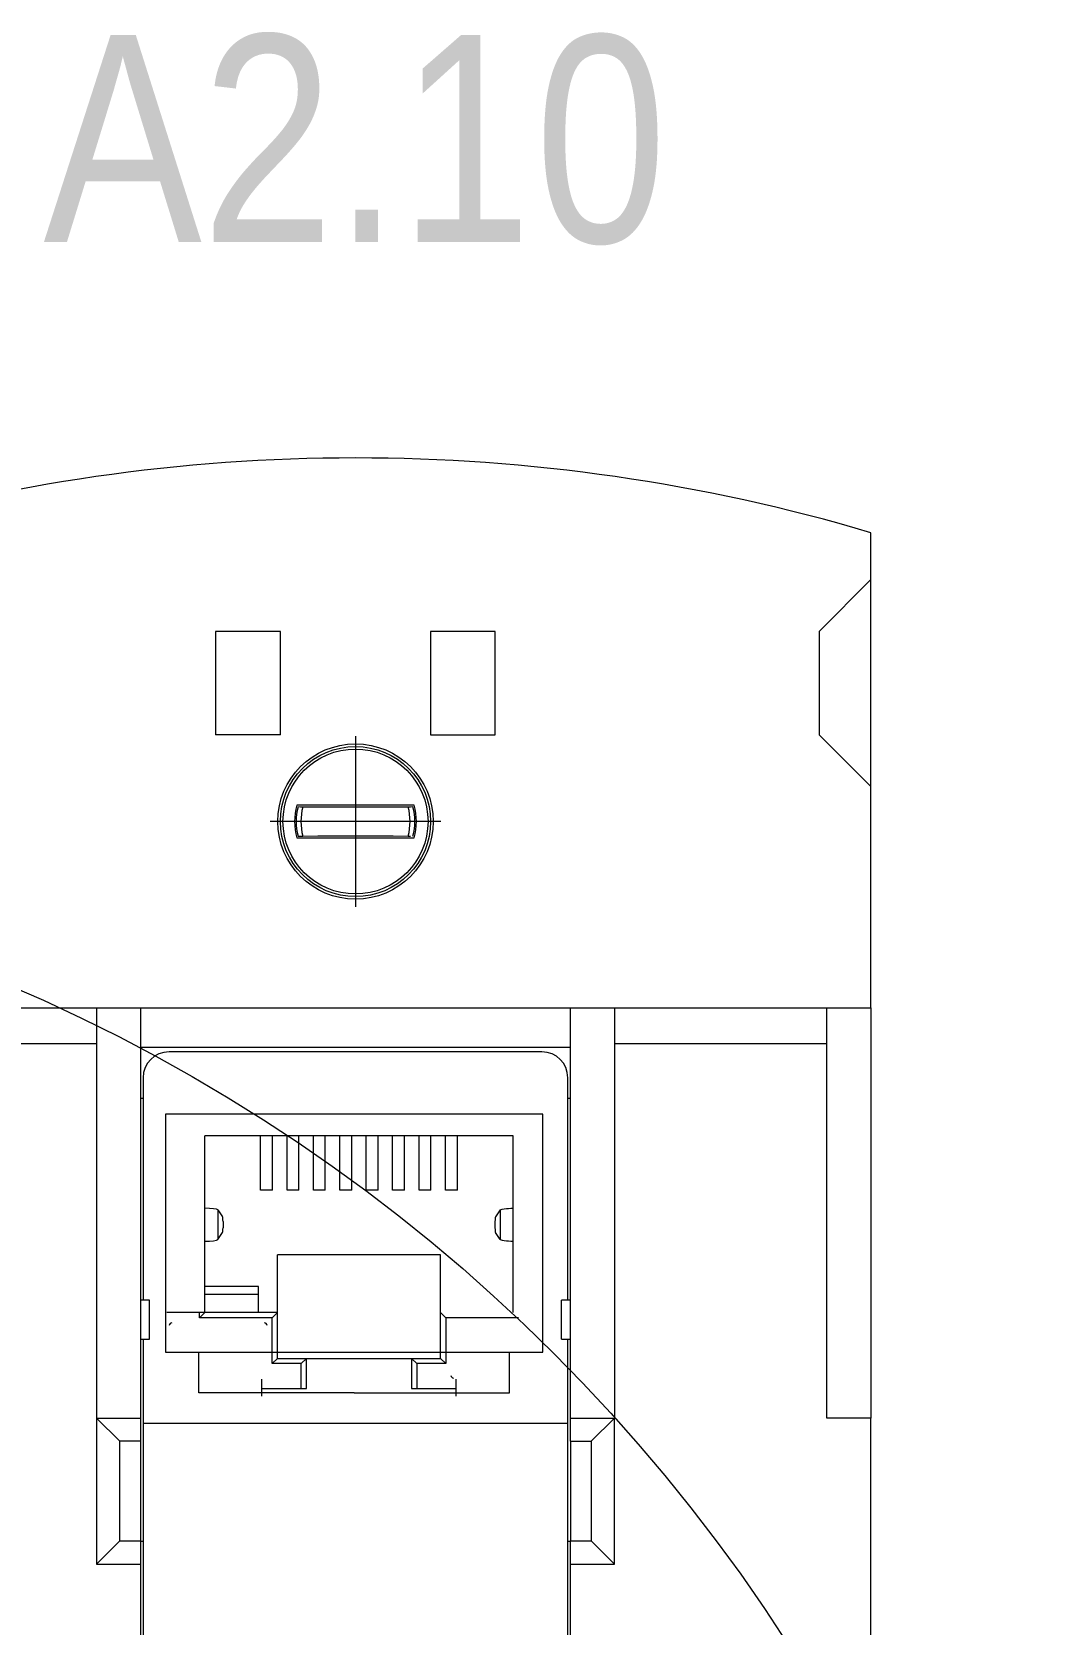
# Model space of a CAD drawing. Header units: millimetres. Extents: x -6000 to 26000, y -6000 to 26000.
# Drawn here: x 148.75 to 154.26, y -4537.93 to -4529.37 of the extents above; entities that cross this region are included whole.
import ezdxf

# ---------------------------------------------------------------- set-up
doc = ezdxf.new("R2010")
doc.units = ezdxf.units.MM
doc.header["$MEASUREMENT"] = 0
doc.linetypes.add('DOT_CENTER', pattern=[14, 12, -1, 0, -1])
for name, color, linetype, lineweight in [('Чертеж и Рисунок_Ном._пера__1', 7, 'Continuous', 15), ('Чертеж и Рисунок_Ном._пера__2', 8, 'Continuous', 15), ('Чертеж и Рисунок_Ном._пера__7', 7, 'Continuous', 15)]:
    doc.layers.add(name, color=color, linetype=linetype, lineweight=lineweight)
doc.styles.add('СГЕНЕРИР_СТИЛЬ_1', font='')
doc.styles.get('СГЕНЕРИР_СТИЛЬ_1').set_extended_font_data('Arial Narrow')

msp = doc.modelspace()

# ---------------------------------------------------------------- linework, layer by layer
at = {"layer": 'Чертеж и Рисунок_Ном._пера__2', "color": 8, "linetype": 'DOT_CENTER', "lineweight": 15}
for p, q in [((150.4849, -4533.1561), (150.4849, -4534.0742)), ((150.9439, -4533.6151), (150.0258, -4533.6151))]:
    msp.add_line(p, q, dxfattribs=at)
at = {"layer": 'Чертеж и Рисунок_Ном._пера__2', "color": 8, "linetype": 'Continuous', "lineweight": 15}
msp.add_circle((150.4849, -4533.6151), 0.3895, dxfattribs=at)
for radius, start, end in [(0.3187, 165.60451, 194.39549), (0.2933, 164.6084, 195.3916), (0.2933, 344.6084, 15.3916), (0.3187, 345.60451, 14.39549)]:
    msp.add_arc((150.4849, -4533.6151), radius, start, end, dxfattribs=at)
at = {"layer": 'Чертеж и Рисунок_Ном._пера__7', "color": 7, "linetype": 'Continuous', "lineweight": 15}
for p, q in [((153.253, -4532.3146), (153.253, -4532.0625)), ((152.9748, -4532.5928), (153.253, -4532.3146)), ((153.253, -4533.4274), (153.253, -4532.3146)), ((149.7337, -4532.5928), (149.7337, -4533.1492)), ((150.0815, -4532.5928), (149.7337, -4532.5928)), ((150.0815, -4533.1492), (150.0815, -4532.5928)), ((150.8882, -4532.5928), (150.8882, -4533.1492)), ((151.236, -4532.5928), (150.8882, -4532.5928)), ((151.236, -4533.1492), (151.236, -4532.5928)), ((152.9748, -4532.5928), (152.9748, -4533.1492)), ((150.0815, -4533.1492), (149.7337, -4533.1492)), ((150.8882, -4533.1492), (151.236, -4533.1492)), ((152.9748, -4533.1492), (153.253, -4533.4274)), ((153.253, -4534.6167), (153.253, -4533.4274)), ((150.7998, -4533.5277), (150.1699, -4533.5277)), ((150.1699, -4533.7026), (150.7998, -4533.7026)), ((147.9532, -4534.6167), (149.0939, -4534.6167)), ((149.0939, -4534.6167), (149.3303, -4534.6167)), ((149.0939, -4534.6167), (149.0939, -4534.8096)), ((149.3303, -4534.6167), (151.6394, -4534.6167)), ((149.3303, -4534.6167), (149.3303, -4534.8284)), ((151.6394, -4534.6167), (151.8759, -4534.6167)), ((151.6394, -4534.8284), (151.6394, -4534.6167)), ((151.8759, -4534.6167), (153.0165, -4534.6167)), ((151.8759, -4534.6167), (151.8759, -4534.8096)), ((153.0165, -4534.8096), (153.0165, -4534.6167)), ((153.0165, -4534.6167), (153.253, -4534.6167)), ((153.253, -4534.6167), (153.253, -4536.8214)), ((149.0939, -4534.8096), (147.9532, -4534.8096)), ((149.0939, -4534.8096), (149.0939, -4536.8214)), ((149.3303, -4534.8284), (151.6394, -4534.8284)), ((149.3303, -4534.8284), (149.3303, -4535.1035)), ((151.6394, -4535.1035), (151.6394, -4534.8284)), ((151.8759, -4534.8096), (151.8759, -4536.8214)), ((153.0165, -4534.8096), (151.8759, -4534.8096)), ((153.0165, -4536.8214), (153.0165, -4534.8096)), ((151.4864, -4534.8531), (149.4833, -4534.8531)), ((149.3442, -4534.9922), (149.3442, -4536.1885)), ((151.6255, -4536.1885), (151.6255, -4534.9922)), ((149.3303, -4535.1035), (149.3303, -4536.1885)), ((149.3442, -4535.1035), (149.3303, -4535.1035)), ((151.6394, -4535.1035), (151.6255, -4535.1035)), ((151.6394, -4536.1885), (151.6394, -4535.1035)), ((149.6753, -4536.2543), (149.6753, -4535.3042)), ((151.332, -4535.3042), (149.6753, -4535.3042)), ((149.9751, -4535.5963), (149.9751, -4535.3042)), ((150.0391, -4535.5963), (150.0391, -4535.3042)), ((150.117, -4535.5963), (150.117, -4535.3042)), ((150.181, -4535.5963), (150.181, -4535.3042)), ((150.2589, -4535.5963), (150.2589, -4535.3042)), ((150.3228, -4535.5963), (150.3228, -4535.3042)), ((150.4007, -4535.5963), (150.4007, -4535.3042)), ((150.4647, -4535.5963), (150.4647, -4535.3042)), ((150.5426, -4535.5963), (150.5426, -4535.3042)), ((150.6066, -4535.5963), (150.6066, -4535.3042)), ((150.6845, -4535.5963), (150.6845, -4535.3042)), ((150.7485, -4535.5963), (150.7485, -4535.3042)), ((150.8264, -4535.5963), (150.8264, -4535.3042)), ((150.8904, -4535.5963), (150.8904, -4535.3042)), ((150.9683, -4535.5963), (150.9683, -4535.3042)), ((151.0323, -4535.5963), (151.0323, -4535.3042)), ((151.332, -4536.2543), (151.332, -4535.3042)), ((150.0391, -4535.5963), (149.9751, -4535.5963)), ((150.181, -4535.5963), (150.117, -4535.5963)), ((150.3228, -4535.5963), (150.2589, -4535.5963)), ((150.4647, -4535.5963), (150.4007, -4535.5963)), ((150.6066, -4535.5963), (150.5426, -4535.5963)), ((150.7485, -4535.5963), (150.6845, -4535.5963)), ((150.8904, -4535.5963), (150.8264, -4535.5963)), ((151.0323, -4535.5963), (150.9683, -4535.5963)), ((149.7446, -4535.702), (149.7446, -4535.8621)), ((149.7446, -4535.702), (149.7705, -4535.7406)), ((149.7734, -4535.765), (149.7734, -4535.7991)), ((151.234, -4535.765), (151.234, -4535.7991)), ((151.2627, -4535.702), (151.2368, -4535.7406)), ((151.2627, -4535.702), (151.2627, -4535.8621)), ((149.7446, -4535.8621), (149.7705, -4535.8234)), ((151.2627, -4535.8621), (151.2368, -4535.8234)), ((150.0655, -4536.5005), (150.0655, -4535.9441)), ((150.9418, -4535.9441), (150.0655, -4535.9441)), ((150.9418, -4536.5005), (150.9418, -4535.9441)), ((149.3303, -4536.1885), (149.3303, -4536.3971)), ((149.379, -4536.1885), (149.3303, -4536.1885)), ((149.379, -4536.3971), (149.379, -4536.1885)), ((149.9633, -4536.1152), (149.6753, -4536.1152)), ((149.9633, -4536.1569), (149.6753, -4536.1569)), ((149.9633, -4536.2543), (149.9633, -4536.1152)), ((151.5907, -4536.3971), (151.5907, -4536.1885)), ((151.6394, -4536.1885), (151.5907, -4536.1885)), ((151.6394, -4536.3971), (151.6394, -4536.1885)), ((150.0655, -4536.2543), (149.4709, -4536.2543)), ((149.6475, -4536.2821), (149.6475, -4536.2543)), ((149.6753, -4536.2543), (149.6475, -4536.2821)), ((150.0377, -4536.2821), (149.6475, -4536.2821)), ((150.0655, -4536.2543), (150.0377, -4536.2821)), ((150.0377, -4536.5283), (150.0377, -4536.2821)), ((150.9418, -4536.2543), (150.9697, -4536.2821)), ((151.3598, -4536.2821), (150.9697, -4536.2821)), ((150.9697, -4536.2821), (150.9697, -4536.5283)), ((149.3303, -4536.3971), (149.379, -4536.3971)), ((149.3303, -4536.3971), (149.3303, -4536.8214)), ((149.3442, -4536.3971), (149.3442, -4544.9379)), ((151.5907, -4536.3971), (151.6394, -4536.3971)), ((151.6255, -4544.9379), (151.6255, -4536.3971)), ((151.6394, -4536.8214), (151.6394, -4536.3971)), ((149.6433, -4536.6864), (149.6433, -4536.4666)), ((150.0655, -4536.5005), (150.0377, -4536.5283)), ((150.1935, -4536.5283), (150.0377, -4536.5283)), ((150.0655, -4536.5005), (150.9418, -4536.5005)), ((150.2213, -4536.5005), (150.1935, -4536.5283)), ((150.1935, -4536.6618), (150.1935, -4536.5283)), ((150.2213, -4536.6618), (150.2213, -4536.5005)), ((150.7861, -4536.5005), (150.7861, -4536.6618)), ((150.7861, -4536.5005), (150.8139, -4536.5283)), ((150.9697, -4536.5283), (150.8139, -4536.5283)), ((150.8139, -4536.5283), (150.8139, -4536.6618)), ((150.9418, -4536.5005), (150.9697, -4536.5283)), ((151.3125, -4536.6864), (151.3125, -4536.4666)), ((149.9821, -4536.7036), (149.9821, -4536.6132)), ((151.0253, -4536.7036), (151.0253, -4536.6132)), ((150.4779, -4536.6864), (149.6433, -4536.6864)), ((149.9821, -4536.6618), (150.2213, -4536.6618)), ((150.4779, -4536.6864), (151.3125, -4536.6864)), ((150.7861, -4536.6618), (151.0253, -4536.6618)), ((149.2183, -4536.9459), (149.0939, -4536.8214)), ((149.0939, -4536.8214), (149.3303, -4536.8214)), ((149.0939, -4536.8214), (149.0939, -4537.6066)), ((149.3303, -4536.8214), (149.3303, -4536.9459)), ((151.6255, -4536.85), (149.3442, -4536.85)), ((151.6394, -4536.9459), (151.6394, -4536.8214)), ((151.6394, -4536.8214), (151.8759, -4536.8214)), ((151.8759, -4536.8214), (151.7514, -4536.9459)), ((151.8759, -4537.6066), (151.8759, -4536.8214)), ((153.253, -4536.8214), (153.0165, -4536.8214)), ((153.253, -4544.5136), (153.253, -4536.8214)), ((149.2183, -4537.4821), (149.2183, -4536.9459)), ((149.3303, -4536.9459), (149.2183, -4536.9459)), ((149.3303, -4536.9459), (149.3303, -4537.4821)), ((151.6394, -4536.9459), (151.7514, -4536.9459)), ((151.6394, -4536.9459), (151.6394, -4537.4821)), ((151.7514, -4536.9459), (151.7514, -4537.4821)), ((149.0939, -4537.6066), (149.2183, -4537.4821)), ((149.2183, -4537.4821), (149.3303, -4537.4821)), ((149.3303, -4537.4821), (149.3303, -4537.485)), ((151.6394, -4537.485), (151.6394, -4537.4821)), ((151.6394, -4537.4821), (151.7514, -4537.4821)), ((151.8759, -4537.6066), (151.7514, -4537.4821)), ((149.3303, -4537.485), (149.3303, -4537.6066)), ((149.3442, -4537.485), (149.3303, -4537.485)), ((151.6394, -4537.485), (151.6255, -4537.485)), ((151.6394, -4537.6066), (151.6394, -4537.485)), ((149.0939, -4537.6066), (149.3303, -4537.6066)), ((149.3303, -4537.6066), (149.3303, -4543.7284)), ((151.6394, -4540.2001), (151.6394, -4537.6066)), ((151.6394, -4537.6066), (151.8759, -4537.6066))]:
    msp.add_line(p, q, dxfattribs=at)
at = {"layer": 'Чертеж и Рисунок_Ном._пера__7', "color": 7, "linetype": 'Continuous', "lineweight": 15, "flags": 128}
for points in [[(150.2021, -4533.5373), (150.1894, -4533.5371), (150.1785, -4533.5364)], [(150.7677, -4533.5373), (150.6864, -4533.5376), (150.6264, -4533.5379), (150.5414, -4533.5382), (150.4849, -4533.5383), (150.4284, -4533.5382), (150.3433, -4533.5379), (150.2833, -4533.5376), (150.2021, -4533.5373)], [(150.7935, -4533.5359), (150.7809, -4533.5371), (150.7703, -4533.5373)], [(150.1762, -4533.6944), (150.188, -4533.6933), (150.2021, -4533.693)], [(150.2021, -4533.693), (150.2833, -4533.6926), (150.3433, -4533.6924), (150.4283, -4533.6921), (150.4849, -4533.692), (150.5414, -4533.6921), (150.6264, -4533.6924), (150.6864, -4533.6926), (150.7677, -4533.693)], [(150.7677, -4533.693), (150.7797, -4533.6932)], [(151.2627, -4535.702), (151.2727, -4535.698), (151.2826, -4535.6964), (151.2952, -4535.6951), (151.3067, -4535.6943), (151.3191, -4535.6939), (151.332, -4535.6937)], [(151.2627, -4535.8621), (151.2727, -4535.866), (151.2826, -4535.8677), (151.2952, -4535.869), (151.3067, -4535.8697), (151.3191, -4535.8702), (151.332, -4535.8704)]]:
    msp.add_lwpolyline(points, dxfattribs=at)
at = {"layer": 'Чертеж и Рисунок_Ном._пера__7', "color": 7, "linetype": 'Continuous', "lineweight": 15}
msp.add_lwpolyline([(151.4919, -4536.4666), (151.4919, -4535.1883), (149.4638, -4535.1883), (149.4638, -4536.4666)], close=True, dxfattribs=at)
for centre, radius in [((150.4849, -4533.6151), 0.4173), ((150.4849, -4533.6151), 0.4034), ((144.9935, -4543.028), 9.2708)]:
    msp.add_circle(centre, radius, dxfattribs=at)
for centre, radius, start, end in [((150.4849, -4541.3978), 9.737, 73.48384, 106.51616), ((150.4849, -4533.6151), 0.3269, 164.48478, 195.51522), ((150.4849, -4533.6151), 0.3269, 344.48478, 15.51522), ((149.4833, -4534.9922), 0.1391, 90, 180), ((151.4864, -4534.9922), 0.1391, 0, 90), ((149.4987, -4536.3238), 0.0139, 90, 180), ((149.996, -4536.3238), 0.0139, 0, 90), ((151.0114, -4536.5923), 0.0139, 180, 270)]:
    msp.add_arc(centre, radius, start, end, dxfattribs=at)
for centre, major_axis, ratio, start_param, end_param in [((149.6753, -4535.7028), (0.0696, 0), 0.130504, 0.087266, 1.570796), ((149.7701, -4535.782), (0, 0.0417), 0.087489, 5.132989, 6.153415), ((151.2373, -4535.782), (0, 0.0417), 0.087489, 0.129771, 1.150197), ((149.7701, -4535.782), (0, 0.0417), 0.087489, 3.271363, 4.291789), ((151.2373, -4535.782), (0, 0.0417), 0.087489, 1.991396, 3.011822), ((149.6753, -4535.8613), (0.0696, 0), 0.130504, 4.712389, 6.195919)]:
    msp.add_ellipse(centre, major_axis=major_axis, ratio=ratio, start_param=start_param, end_param=end_param, dxfattribs=at)

# ---------------------------------------------------------------- texts
at = {"layer": 'Чертеж и Рисунок_Ном._пера__1', "color": 7, "linetype": 'Continuous', "lineweight": 15, "char_height": 1.1128, "attachment_point": 7, "style": 'СГЕНЕРИР_СТИЛЬ_1'}
for s, insert in [('\\A1;{\\pql;\\fArial Narrow|b0|i0|c204|p34;A2.1}', (148.8091, -4530.4999)), ('\\A1;{\\pql;\\fArial Narrow|b0|i0|c204|p34;0}', (151.4484, -4530.5187))]:
    msp.add_mtext(s, dxfattribs=dict(at, insert=insert))

doc.saveas('drawing.dxf')
